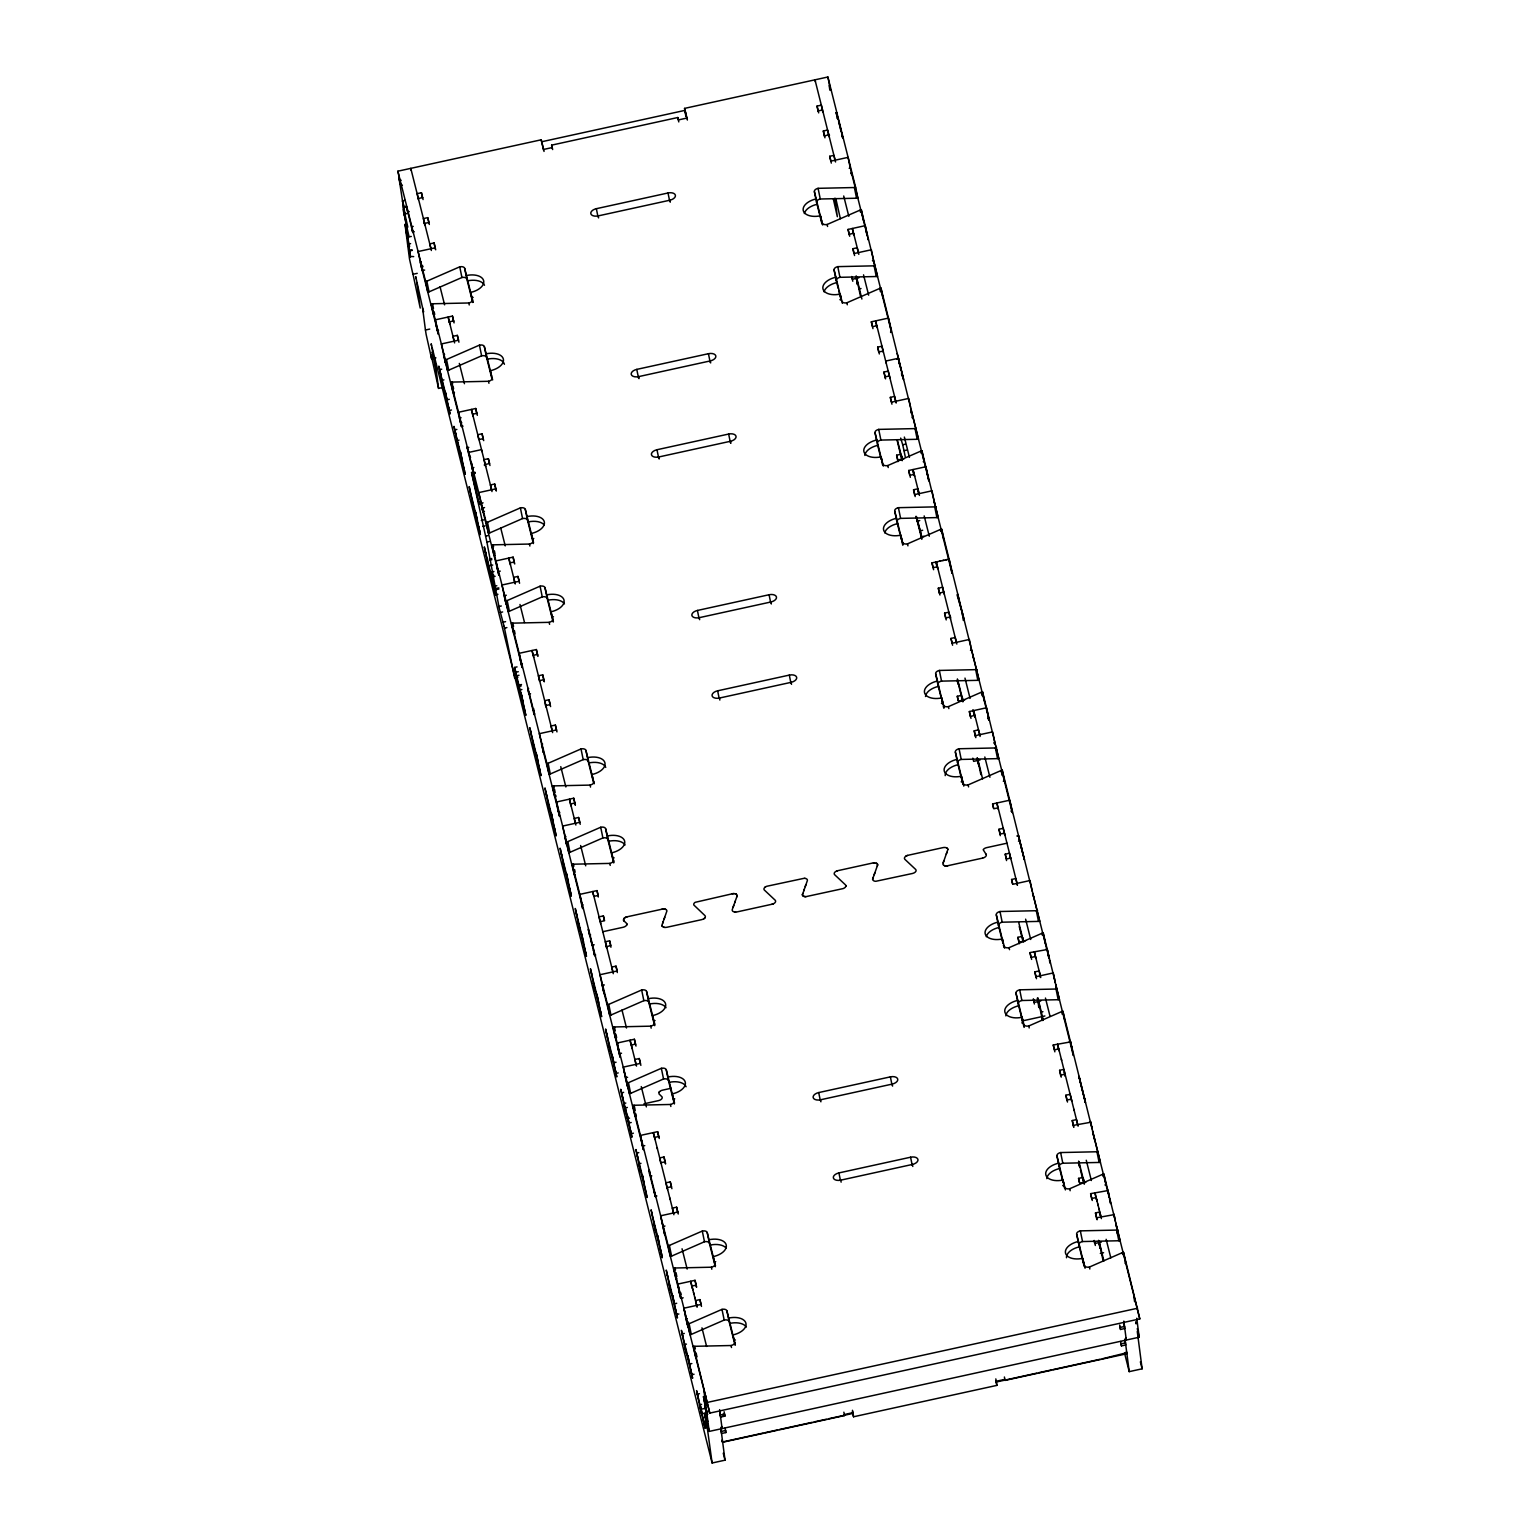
<?xml version="1.0" encoding="UTF-8"?>
<svg xmlns="http://www.w3.org/2000/svg" width="1540" height="1540" viewBox="0 0 1540 1540"><rect width="100%" height="100%" fill="white"/><g stroke="black" fill="none" stroke-linecap="round" stroke-linejoin="round"><path stroke-width="1.5" d="M665.665 909.389L665.184 909.178A11.665 6.583 -11.5 0 0 664.067 908.754L627.203 916.781A4.736 2.676 -11.5 0 0 624.258 918.244A4.793 2.695 -11.5 0 0 623.893 918.668L623.565 920.285A4.524 2.56 -11.5 0 0 623.873 920.804L626.356 923.134A4.408 2.483 -11.5 0 1 623.142 927.273L602.814 931.719M643.97 1103.814L658.523 1100.619A4.408 2.483 -11.5 0 0 662.027 1096.865L659.139 1094.035A4.408 2.483 -11.5 0 1 658.928 1093.65L659.255 1092.014A4.543 2.56 -11.5 0 1 659.64 1091.591L659.64 1091.591M733.964 893.624L733.213 893.643A4.466 2.522 -11.5 0 0 732.462 893.739L695.175 902.325A4.408 2.483 -11.5 0 0 693.866 905.039L704.993 915.646A4.408 2.483 -11.5 0 1 701.663 919.649L666.897 927.273A4.408 2.483 -11.5 0 1 662.007 925.059L666.916 910.949A4.408 2.483 -11.5 0 0 661.969 909.178M845.845 885.673A4.197 2.368 -11.5 0 1 845.826 886.27L845.345 887.156A4.408 2.483 -11.5 0 1 843.092 888.599L805.863 896.665A4.447 2.502 -11.5 0 1 802.398 894.875L807.345 880.611A4.177 2.349 -11.5 0 0 806.652 878.955L805.574 878.416M845.768 886.424L845.826 886.27A4.408 2.483 -11.5 0 0 845.479 884.884L834.584 874.643A4.408 2.483 -11.5 0 1 834.334 874.277L834.199 873.411A4.408 2.483 -11.5 0 1 837.433 870.755L872.679 863.016A4.408 2.483 -11.5 0 1 877.607 865.076L872.699 878.917A4.832 2.714 -11.5 0 0 872.66 879.34M623.488 919.553L623.565 920.285A4.408 2.483 -11.5 0 0 623.873 920.804L624.181 921.093M802.417 894.74L802.436 894.875A4.408 2.483 -11.5 0 0 805.863 896.665M986.197 854.469A4.235 2.387 -11.5 0 0 985.946 854.103L983.194 849.734A4.408 2.483 -11.5 0 1 986.659 847.635L1007.006 843.188M947.832 865.73A4.408 2.483 -11.5 0 1 942.942 863.536L947.851 849.541A4.062 2.291 -11.5 0 0 947.812 849.118M877.607 865.076L877.28 866.077M802.436 894.451L802.783 893.45M663.22 921.651L662.604 923.346M664.741 917.359L664.125 919.072M733.752 905.404L733.156 907.118M735.273 901.131L734.676 902.844M736.813 896.838L737.102 895.991A4.408 2.483 -11.5 0 0 735.908 894.009L734.676 893.662A4.408 2.483 -11.5 0 0 732.462 893.739L732.212 893.797M804.303 889.158L803.688 890.871M805.824 884.884L805.208 886.597M873.315 877.203L872.699 878.917A4.408 2.483 -11.5 0 0 872.872 880.052L873.912 880.899A4.408 2.483 -11.5 0 0 875.856 881.284L912.604 873.45A4.408 2.483 -11.5 0 0 915.703 869.484L904.808 859.262A4.408 2.483 -11.5 0 1 908.157 855.258L942.923 847.635A4.408 2.483 -11.5 0 1 946.234 847.712L947.216 848.213M874.836 872.93L874.22 874.643M943.847 860.956L943.25 862.669M946.908 852.409L946.292 854.122M737.102 895.991L732.231 909.678A4.408 2.483 -11.5 0 0 737.14 911.892L772.387 904.153A4.293 2.425 -11.5 0 0 773.33 903.807M771.906 904.269L772.387 904.153A4.408 2.483 -11.5 0 0 775.236 900.265L764.341 890.024A4.408 2.483 -11.5 0 1 764.187 888.176L765.053 887.194A4.697 2.656 -11.5 0 1 765.611 886.809M659.082 1092.303L659.255 1092.014A4.408 2.483 -11.5 0 1 662.585 1090.147L671.267 1088.241M623.7 918.957L623.893 918.668A4.408 2.483 -11.5 0 1 627.203 916.781M704.974 917.782L704.877 917.917A4.197 2.368 -11.5 0 1 704.3 918.475L703.934 918.726M472.742 302.475L466.832 278.971A4.408 2.483 -11.5 0 0 461.923 277.508L429.025 291.869A4.408 2.483 -11.5 0 1 427.831 292.253L425.637 281.55A4.408 2.483 -11.5 0 0 426.85 281.185L459.748 266.824A4.408 2.483 -11.5 0 1 464.656 268.287L473.069 302.302M491.953 378.821L486.525 357.28A4.408 2.483 -11.5 0 0 481.616 355.817L448.717 370.178A4.408 2.483 -11.5 0 1 447.524 370.543L445.349 359.86A4.408 2.483 -11.5 0 0 446.542 359.494L479.441 345.133A4.408 2.483 -11.5 0 1 484.349 346.596L492.646 379.937M821.994 223.916L816.566 202.356A4.408 2.483 -11.5 0 1 820.262 199.006L856.567 198.217A4.408 2.483 -11.5 0 0 857.838 198.044L855.643 187.36A4.408 2.483 -11.5 0 1 854.392 187.534L818.087 188.323A4.408 2.483 -11.5 0 0 814.39 191.672L816.2 198.91A15.419 8.701 -11.5 0 0 803.283 210.633A15.419 8.701 -11.5 0 0 820.454 215.773L822.264 223.011A4.408 2.483 -11.5 0 0 827.173 224.474L860.071 210.114A4.408 2.483 -11.5 0 1 861.284 209.748L877.531 276.353A4.408 2.483 -11.5 0 1 876.279 276.526L839.954 277.315A4.408 2.483 -11.5 0 0 836.259 280.665L838.241 288.5M875.355 265.669A4.408 2.483 -11.5 0 1 874.085 265.842L837.779 266.632A4.408 2.483 -11.5 0 0 834.083 269.981L835.912 277.219A15.419 8.701 -11.5 0 0 822.976 288.942A15.419 8.701 -11.5 0 0 840.147 294.082L841.976 301.32A4.408 2.483 -11.5 0 0 846.885 302.783L879.764 288.423A4.408 2.483 -11.5 0 1 880.976 288.057L918.475 439.112A4.408 2.483 -11.5 0 1 917.205 439.285L880.899 440.074A4.408 2.483 -11.5 0 0 877.203 443.424L881.149 459.093M533.379 543.543L527.469 520.039A4.408 2.483 -11.5 0 0 522.56 518.557L489.662 532.936A4.408 2.483 -11.5 0 1 488.469 533.302L486.274 522.618A4.408 2.483 -11.5 0 0 487.487 522.253L520.385 507.873A4.408 2.483 -11.5 0 1 525.294 509.355L533.572 542.696M553.072 621.833L547.162 598.348A4.408 2.483 -11.5 0 0 542.253 596.865L509.374 611.245A4.408 2.483 -11.5 0 1 508.162 611.611L505.986 600.927A4.408 2.483 -11.5 0 0 507.18 600.562L540.078 586.182A4.408 2.483 -11.5 0 1 544.987 587.645L553.418 621.659M916.281 428.428A4.408 2.483 -11.5 0 1 915.029 428.601L878.724 429.391A4.408 2.483 -11.5 0 0 875.028 432.74L876.837 439.959A15.419 8.701 -11.5 0 0 863.921 451.701A15.419 8.701 -11.5 0 0 881.092 456.841L882.901 464.079A4.408 2.483 -11.5 0 0 887.81 465.542L920.708 451.162A4.408 2.483 -11.5 0 1 921.921 450.797L938.168 517.421A4.408 2.483 -11.5 0 1 936.917 517.594L900.592 518.383A4.408 2.483 -11.5 0 0 896.857 521.271M935.993 506.737A4.408 2.483 -11.5 0 1 934.722 506.891L898.417 507.68A4.408 2.483 -11.5 0 0 894.721 511.049L896.55 518.268A15.419 8.701 -11.5 0 0 883.613 530.01A15.419 8.701 -11.5 0 0 900.784 535.15L902.613 542.388A4.408 2.483 -11.5 0 0 907.522 543.851L940.401 529.471A4.408 2.483 -11.5 0 1 941.614 529.106L979.113 680.16A4.408 2.483 -11.5 0 1 977.842 680.334L941.537 681.123A4.408 2.483 -11.5 0 0 937.841 684.472L941.287 698.197M593.535 782.628L588.107 761.087A4.408 2.483 -11.5 0 0 583.198 759.624L550.3 773.985A4.408 2.483 -11.5 0 1 549.106 774.37L546.912 763.686A4.408 2.483 -11.5 0 0 548.125 763.301L581.023 748.941A4.408 2.483 -11.5 0 1 585.932 750.404L594.228 783.745M613.709 862.9L607.8 839.396A4.408 2.483 -11.5 0 0 602.891 837.933L570.012 852.294A4.408 2.483 -11.5 0 1 568.799 852.679L566.624 841.976A4.408 2.483 -11.5 0 0 567.817 841.61L600.716 827.25A4.408 2.483 -11.5 0 1 605.624 828.712L613.921 862.053M976.918 669.476A4.408 2.483 -11.5 0 1 975.667 669.65L939.362 670.439A4.408 2.483 -11.5 0 0 935.666 673.788L937.494 681.026A15.419 8.701 -11.5 0 0 924.558 692.769A15.419 8.701 -11.5 0 0 941.729 697.909L943.558 705.128A4.408 2.483 -11.5 0 0 948.447 706.61L981.346 692.23A4.408 2.483 -11.5 0 1 982.559 691.864L998.806 758.469A4.408 2.483 -11.5 0 1 997.554 758.643L961.23 759.432A4.408 2.483 -11.5 0 0 957.553 762.781L962.962 784.322M996.63 747.785A4.408 2.483 -11.5 0 1 995.379 747.959L959.054 748.748A4.408 2.483 -11.5 0 0 955.358 752.097L957.187 759.336A15.419 8.701 -11.5 0 0 944.251 771.059A15.419 8.701 -11.5 0 0 961.422 776.199L963.251 783.437A4.408 2.483 -11.5 0 0 968.159 784.899L1001.058 770.539A4.408 2.483 -11.5 0 1 1002.251 770.173L1039.75 921.228A4.408 2.483 -11.5 0 1 1038.499 921.401L1002.174 922.191A4.408 2.483 -11.5 0 0 998.478 925.54L1002.925 943.173M654.654 1025.659L648.744 1002.155A4.408 2.483 -11.5 0 0 643.836 1000.673L610.937 1015.052A4.408 2.483 -11.5 0 1 609.744 1015.418L607.568 1004.735A4.408 2.483 -11.5 0 0 608.762 1004.369L641.66 989.989A4.408 2.483 -11.5 0 1 646.569 991.471L654.866 1024.812M674.366 1103.968L668.437 1080.464A4.408 2.483 -11.5 0 0 663.548 1078.982L630.649 1093.361A4.408 2.483 -11.5 0 1 629.437 1093.727L627.261 1083.043A4.408 2.483 -11.5 0 0 628.455 1082.678L661.353 1068.298A4.408 2.483 -11.5 0 1 666.262 1069.78L674.559 1103.121M1037.575 910.544A4.408 2.483 -11.5 0 1 1036.305 910.718L999.999 911.507A4.408 2.483 -11.5 0 0 996.303 914.856L998.132 922.094A15.419 8.701 -11.5 0 0 985.196 933.818A15.419 8.701 -11.5 0 0 1002.367 938.957L1004.195 946.195A4.408 2.483 -11.5 0 0 1009.104 947.658L1041.983 933.298A4.408 2.483 -11.5 0 1 1043.196 932.913L1059.443 999.537A4.408 2.483 -11.5 0 1 1058.192 999.71L1021.886 1000.5A4.408 2.483 -11.5 0 0 1018.19 1003.849L1024.1 1027.353M1057.268 988.853A4.408 2.483 -11.5 0 1 1056.017 989.026L1019.692 989.816A4.408 2.483 -11.5 0 0 1015.996 993.165L1017.825 1000.384A15.419 8.701 -11.5 0 0 1004.889 1012.126A15.419 8.701 -11.5 0 0 1022.06 1017.266L1023.888 1024.504A4.408 2.483 -11.5 0 0 1028.797 1025.967L1061.695 1011.587A4.408 2.483 -11.5 0 1 1062.889 1011.222L1100.388 1162.296A4.408 2.483 -11.5 0 1 1099.137 1162.45L1062.812 1163.239A4.408 2.483 -11.5 0 0 1059.116 1166.608L1063.062 1182.277M715.292 1266.708L709.382 1243.204A4.408 2.483 -11.5 0 0 704.473 1241.74L671.594 1256.12A4.408 2.483 -11.5 0 1 670.381 1256.486L668.206 1245.802A4.408 2.483 -11.5 0 0 669.399 1245.417L702.298 1231.057A4.408 2.483 -11.5 0 1 707.207 1232.52L715.503 1265.861M735.004 1345.017L729.094 1321.513A4.408 2.483 -11.5 0 0 724.185 1320.05L691.287 1334.41A4.408 2.483 -11.5 0 1 690.074 1334.795L687.899 1324.111A4.408 2.483 -11.5 0 0 689.112 1323.726L721.99 1309.366A4.408 2.483 -11.5 0 1 726.899 1310.829L735.331 1344.843M1098.213 1151.593A4.408 2.483 -11.5 0 1 1096.942 1151.766L1060.637 1152.555A4.408 2.483 -11.5 0 0 1056.94 1155.905L1058.769 1163.143A15.419 8.701 -11.5 0 0 1045.833 1174.885A15.419 8.701 -11.5 0 0 1063.004 1180.025L1064.833 1187.244A4.408 2.483 -11.5 0 0 1069.742 1188.726L1102.621 1174.346A4.408 2.483 -11.5 0 1 1103.833 1173.981L1120.081 1240.586A4.408 2.483 -11.5 0 1 1118.829 1240.759L1082.524 1241.548A4.408 2.483 -11.5 0 0 1078.828 1244.898L1084.237 1266.457M1117.905 1229.902A4.408 2.483 -11.5 0 1 1116.654 1230.075L1080.329 1230.864A4.408 2.483 -11.5 0 0 1076.652 1234.214L1078.462 1241.452A15.419 8.701 -11.5 0 0 1065.526 1253.194A15.419 8.701 -11.5 0 0 1082.716 1258.334L1084.526 1265.553A4.408 2.483 -11.5 0 0 1089.435 1267.035L1122.333 1252.655A4.408 2.483 -11.5 0 1 1123.526 1252.289L1139.793 1318.914L709.786 1413.104L685.935 1318.201M765.053 887.194A4.408 2.483 -11.5 0 1 766.728 886.289L804.438 878.243M1065.122 1074.188L1060.829 1075.132L1059.616 1070.319L1063.909 1069.376L1065.141 1075.382M402.402 185.089L400.785 185.435L397.878 171.19L541.214 139.794L544.043 151.44M685.223 111.746L684.549 108.397L827.885 77L855.643 187.36M686.898 118.695L685.031 110.36L541.695 141.757L543.562 150.112M552.321 148.475L551.628 145.145L677.773 117.521L678.37 119.927L686.975 118.041L687.379 120.043M403.769 214.869A4.408 1.04 -12.6 0 0 405.001 214.541L407.811 227.073A4.408 1.04 -12.6 0 1 406.579 227.381L398.879 177.254L399.572 180.623L401.189 180.276M543.639 149.438L552.244 147.551L552.648 149.553M423.077 199.565L421.44 192.731L417.147 193.674L417.956 197.678M818.144 111.419L817.047 106.087L821.359 105.144L822.707 111.823M404.962 200.335L402.537 200.874L403.48 208.035L404.808 214.022L407.272 213.502M418.36 198.506L422.653 197.563M817.047 106.087L818.26 110.899L822.572 109.956M413.221 226.399L411.603 226.765L412.855 232.598L406.387 206.129L403.942 207.13L404.847 214.022L403.442 207.765L405.867 207.226M835.758 112.651L838.126 118.753M409.255 211.654L407.638 212.019L406.464 206.668M836.836 118.002L837.952 119.081M425.04 225.417L424.617 223.416L428.928 222.472L427.716 217.641L423.404 218.584L424.539 224.109L424.193 222.684M824.4 136.328L823.322 130.996L827.615 130.053L829.232 136.867M823.322 130.996L824.535 135.809L828.828 134.865M828.385 134.134L829.521 135.212M414.298 231.751L412.701 232.097L411.603 226.765M410.583 243.647L408.177 244.167L410.198 256.352L413.702 256.622M435.704 249.788L434.088 242.954L429.775 243.898L431.354 250.5M831.311 163.124L829.694 156.291L833.987 155.367L835.084 160.699M596.346 208.689L668.014 192.981A6.603 3.735 -11.5 0 1 675.386 195.195A6.603 3.735 -11.5 0 1 669.842 200.219L598.175 215.908A6.603 3.735 -11.5 0 1 590.821 213.714A6.603 3.735 -11.5 0 1 596.346 208.689L597.982 216.697M411.989 249.903L409.582 250.442L410.468 257.334L409.062 251.058L412.297 250.365M435.3 247.786L418.091 251.54L422.21 270.617L424.636 270.078M421.344 261.993L420.266 262.243L437.456 330.542L438.534 330.292M849.194 168.284L850.273 168.033M420.998 265.804L422.615 265.438M423.096 266.709L421.479 267.055L422.21 270.617M850.677 173.038L851.909 174.867M406.252 224.243A4.408 1.04 -12.6 0 0 405.02 224.455L409.505 258.989L412.932 274.293L417.244 273.35M454.088 322.9L452.471 316.085L435.281 319.839L438.188 334.103L436.244 325.71M849.175 234.773L848.078 229.422L865.288 225.649L867.463 236.332L866.212 231.366L866.981 235.081M453.684 320.897L449.391 321.841L449.796 323.843M848.078 229.422L849.291 234.234L853.584 233.291L854.007 235.312M435.916 357.858L431.604 358.801L426.137 334.45L425.444 330.022L429.737 329.079M444.733 359.455L445.464 363.017L441.345 343.959L458.535 340.186L457.322 335.373L453.03 336.298L453.973 340.975M853.891 253.388L852.929 248.71L857.222 247.767L858.8 254.369M852.929 248.71L854.142 253.522L871.351 249.769L873.7 261.338M444.598 354.412L443.52 354.643L460.691 422.942L461.769 422.711M872.449 260.683L873.777 261.434M441.711 369.196L439.555 369.658L447.139 399.784L449.295 399.322M858.819 277.816L852.371 279.24L851.697 276.526L852.775 281.243M857.106 284.265L856.952 280.819M443.886 379.88L441.749 380.342L449.333 410.468L451.47 410.006M858.858 288.981L860.995 288.5M431.604 358.801L431.065 354.662L438.553 388.407L442.846 387.464M636.771 369.388L708.438 353.7A6.603 3.735 -11.5 0 1 715.811 355.894A6.603 3.735 -11.5 0 1 710.267 360.918L638.6 376.626A6.603 3.735 -11.5 0 1 631.246 374.413A6.603 3.735 -11.5 0 1 636.771 369.388L638.542 378.07M477.342 415.319L475.725 408.485L458.516 412.258L461.423 426.503L463.039 426.156M872.949 328.655L871.332 321.822L888.522 318.068L890.697 328.752L874.027 262.435M472.626 414.241L476.938 413.298M461.095 417.764L459.478 418.11L461.423 426.503M890.621 332.486L890.89 329.637M456.88 429.448L454.724 429.93L462.308 460.056M483.714 440.613L482.078 433.799L477.785 434.742L478.748 439.42M878.647 351.813L877.685 347.135L881.997 346.192L883.209 352.198M459.055 440.132L456.899 440.613L464.483 470.74M478.998 439.555L483.291 438.611M877.685 347.135L878.897 351.967L883.209 351.024M473.858 467.467L472.241 467.814L473.492 473.704L467.024 447.178L468.795 447.37M469.084 452.895L467.197 447.736M896.665 359.224L898.282 358.878L899.553 363.902M470.528 457.592L468.622 452.433L481.519 449.603L481.943 451.605M898.917 363.748L898.629 358.243L885.731 361.053L886.135 363.074M485.678 466.466L485.273 464.464L489.566 463.521L488.353 458.708L484.061 459.651L485.35 465.85M885.192 378.051L883.96 372.045L888.253 371.101L889.889 377.935M471.606 462.943L479.133 504.177L471.567 472.337L471.74 473.512L486.909 542.08L499.095 607.588L504.061 626.222M883.96 372.045L885.173 376.877L889.466 375.933M484.33 465.176L484.831 463.733M901.439 373.797L902.941 376.665M471.74 472.972L474.975 472.26M474.936 472.799L473.338 473.165L472.241 467.814M471.875 474.128L475.09 473.415M496.342 490.837L494.725 484.022L490.413 484.965L491.992 491.568M890.736 399.361L890.332 397.358L894.625 396.415L895.856 402.421M656.983 449.738L728.651 434.049A6.603 3.735 -11.5 0 1 736.024 436.244A6.603 3.735 -11.5 0 1 730.48 441.268L658.812 456.976A6.603 3.735 -11.5 0 1 651.459 454.781A6.603 3.735 -11.5 0 1 656.983 449.738L658.754 458.419M495.938 488.834L478.728 492.608L482.848 511.684L484.465 511.319M478.805 502.329L481.212 501.771M478.921 503.445L481.346 502.925M483.06 502.829L480.904 503.291L498.094 571.59L500.25 571.128M910.833 412.836L910.91 409.101L927.6 475.417L925.925 466.716L908.716 470.489L909.678 475.148M484.542 507.584L482.116 508.123L482.848 511.684M912.046 417.667L912.45 415.473M481.308 520.424L483.733 519.904M482.655 526.41L485.061 525.871M485.581 536.093L488.007 535.574M900.669 438.072L902.69 444.733L905.116 444.213M486.909 542.08L489.335 541.541M905.193 456.494L904.019 450.7L906.444 450.181M897.935 461.615L896.646 455.205L900.938 454.262L902.247 460.672M904.307 458.612L897.859 460.017L896.646 455.205M489.316 559.059L491.722 558.519M489.431 560.213L491.857 559.675M514.726 563.967L513.109 557.134L495.918 560.907L498.825 575.151L496.881 566.778M492.742 565.026L488.43 565.95L489.162 569.531L484.311 546.893L486.255 555.266M514.322 561.965L510.029 562.909L510.433 564.91M908.716 470.489L909.928 475.302L914.24 474.358L914.644 476.361M493.82 575.229L491.414 575.768L490.683 572.206L493.916 571.494M490.683 572.206L491.895 577.019L495.129 576.307M505.37 600.523L506.102 604.084L501.982 585.007L519.173 581.254L517.96 576.422L513.667 577.365L514.764 582.717M914.664 495.11L913.567 489.758L917.879 488.815L919.438 495.418M496.823 585.739L493.589 586.451L495.534 594.825L497.94 594.305M913.567 489.758L914.779 494.59L931.989 490.817L933.798 499.73M496.361 588.376L498.787 587.856M494.321 590.013L498.902 589.012M506.313 595.229L504.157 595.691L521.348 663.99L522.407 663.759M498.883 606.51L501.289 605.99M500.211 612.477L502.637 611.957M917.051 519.981L917.32 521.117L919.726 520.597M503.137 622.179L505.563 621.659M917.32 521.117L920.246 530.819L922.672 530.28M504.485 628.166L506.891 627.588M924 536.228L921.575 536.786L920.246 530.819M697.428 610.456L769.076 594.748A6.603 3.735 -11.5 0 1 776.449 596.962A6.603 3.735 -11.5 0 1 770.905 601.986L699.237 617.675A6.603 3.735 -11.5 0 1 691.884 615.48A6.603 3.735 -11.5 0 1 697.428 610.456L699.044 618.464M937.36 567.278L936.262 561.946L937.34 561.715M939.496 561.234L940.555 561.003M942.711 560.541L943.789 560.291M945.945 559.828L947.023 559.597M537.98 656.367L536.363 649.553L519.153 653.307L522.06 667.551L520.135 659.178M933.587 569.704L931.97 562.889L949.16 559.116L952.067 573.361L935.377 506.333M537.576 654.365L533.264 655.309L533.687 657.31M521.906 689.516L519.481 690.055L518.268 685.223L514.63 667.417L517.055 666.897M514.63 667.417L515.842 672.249L518.268 671.71M518.999 675.271L516.574 675.81L515.842 672.249M517.883 677.311L514.649 678.024L504.081 626.26M544.351 681.681L542.735 674.847L538.423 675.791L539.52 681.142M939.419 593.535L938.322 588.203L942.634 587.26L944.001 593.94M518.268 685.223L521.502 684.53M539.635 680.622L543.947 679.679M938.322 588.203L939.535 593.015L943.847 592.072M521.175 685.954L518.749 686.494L519.481 690.055M533.687 708.708L534.13 714.714L527.7 688.303L528.644 688.611M957.033 594.767L963.039 615.288L962.077 614.864M530.53 693.77L528.913 694.136L527.835 688.784M546.315 707.534L545.911 705.532L550.203 704.588L548.991 699.757L544.698 700.7L545.776 706.051L545.468 704.8M945.695 618.445L944.597 613.113L948.621 612.227M944.597 613.113L945.81 617.925L950.103 616.982M949.679 616.25L950.796 617.328M534.784 714.04L532.879 708.881M963.174 620.197L963.289 616.424M556.979 731.904L555.363 725.071L551.05 726.014L552.629 732.616M952.586 645.241L950.969 638.426L955.262 637.483L956.359 642.815M717.64 690.806L789.308 675.097A6.603 3.735 -11.5 0 1 796.661 677.311A6.603 3.735 -11.5 0 1 791.117 682.336L719.45 698.043A6.603 3.735 -11.5 0 1 712.096 695.83A6.603 3.735 -11.5 0 1 717.64 690.806L719.122 698.14M556.575 729.902L539.366 733.675L543.485 752.733L542.773 749.172M542.619 744.109L541.56 744.359L558.731 812.658L559.809 812.408M970.489 650.4L971.567 650.149L987.563 713.867M958.149 700.546L957.283 696.273L961.576 695.329L962.885 701.74M964.945 699.68L958.496 701.085L957.283 696.273M575.382 805.016L573.746 798.201L556.556 801.974L559.463 816.219L557.519 807.826M970.45 716.889L969.353 711.538L986.562 707.765L989.104 720.239M574.959 803.014L570.666 803.957L571.071 805.959M969.353 711.538L970.566 716.37L974.878 715.426L975.282 717.428M987.66 718.699L988.738 718.449M566.008 841.572L566.739 845.133L562.62 826.075L579.81 822.302L578.597 817.49L574.304 818.433L575.267 823.091M975.436 736.832L974.204 730.826L978.516 729.883L980.095 736.486M980.807 734.465L979.729 734.696L973.665 710.595L974.935 716.832M974.204 730.826L975.417 735.639L992.626 731.885L993.993 738.565M565.873 836.528L564.795 836.759L581.985 905.058L583.044 904.827M993.724 742.8L995.302 744.551M980.095 759.932L973.646 761.357L972.837 758.142M593.901 896.376L598.213 895.433L597 890.601L579.791 894.374L582.697 908.619L581.485 903.807M993.473 808.211L992.607 803.938L1009.797 800.184L1012.338 812.639M998.113 807.826L993.82 808.769L992.607 803.938M1010.914 811.099L1011.992 810.868M600.677 923.673L600.273 921.671L604.585 920.728L603.372 915.915L599.06 916.858L599.946 921.132M1000.288 835.662L998.979 829.251L1003.271 828.308L1004.581 834.719M1004.215 833.198L1000.192 834.083L998.979 829.251M1016.862 836.008L1018.479 835.662L1024.485 859.975M590.629 934.953L589.55 935.184L588.299 929.351L594.767 955.82L593.516 949.93L594.613 955.281L595.691 955.05M1018.479 841.225L1019.557 840.994L1024.254 859.301M982.597 858.107L945.753 866.154A11.665 6.583 -11.5 0 1 944.655 865.711L944.309 865.596M606.548 946.58L610.841 945.637L609.628 940.825L605.336 941.768L606.625 947.966M1006.544 860.571L1005.235 854.161L1009.528 853.218L1010.625 858.569L1010.317 857.318M590.994 939.9L592.091 945.233L594.171 944.771M1010.74 858.05L1006.448 858.993L1005.235 854.161M603.41 990.239L604.123 993.801L600.003 974.724L617.213 970.951L616 966.138L611.707 967.082L613.266 973.684M1012.473 883.748L1011.607 879.475L1015.899 878.532L1017.208 884.942M604.335 984.946L602.198 985.408L619.369 1053.707L621.525 1053.245M1019.23 943.731L1017.921 937.321L1022.213 936.378L1023.08 940.651M1025.582 940.728L1019.133 942.153L1017.921 937.321M636.02 1046.083L634.384 1039.25L617.193 1043.023L613.19 1027.122A4.408 2.483 -11.5 0 1 614.441 1026.949L650.765 1026.16A4.408 2.483 -11.5 0 0 654.442 1022.81M1030.953 957.283L1029.99 952.606L1047.335 949.506M618.272 1042.792L617.193 1043.023L620.1 1057.268L618.156 1048.894M1046.122 949.063L1047.2 948.832L1049.24 958.843M635.596 1044.082L631.304 1045.025L632.209 1048.644M1029.99 952.606L1031.203 957.418L1035.515 956.475L1035.919 958.477M616.058 1062.234L613.902 1062.696L606.317 1032.57M626.645 1082.639L627.377 1086.2L623.257 1067.124L640.447 1063.37L639.235 1058.538L634.942 1059.482L636.039 1064.833M1035.939 977.226L1034.841 971.875L1039.154 970.951L1040.732 977.553M1034.841 971.875L1036.054 976.707L1053.264 972.934L1055.304 982.963M618.233 1072.918L616.077 1073.38L608.493 1043.254M625.298 1077.153L627.588 1077.345M623.623 1092.361L621.486 1092.842L629.071 1122.968L631.207 1122.506M1040.732 1001L1034.283 1002.405L1033.379 998.786M1038.749 1007.506L1037.806 998.786M625.818 1103.044L623.662 1103.525L631.246 1133.652L633.383 1133.19M1040.77 1012.146L1042.927 1011.684M627.357 1107.452L625.279 1107.895L627.454 1118.579L629.533 1118.136M1022.04 1020.981L1044.89 1015.976M818.702 1092.572L890.37 1076.864A6.603 3.735 -11.5 0 1 897.724 1079.078A6.603 3.735 -11.5 0 1 892.18 1084.102L820.512 1099.791A6.603 3.735 -11.5 0 1 813.159 1097.596A6.603 3.735 -11.5 0 1 818.702 1092.572L820.339 1100.58M642.122 1144.855L643.335 1149.687L640.428 1135.423L657.638 1131.669L659.255 1138.484M1054.861 1051.839L1053.245 1045.005L1070.589 1041.906M1069.376 1041.464L1070.435 1041.233L1072.495 1051.262M658.851 1136.482L654.558 1137.425L654.962 1139.427M625.433 1077.827L642.623 1146.126L644.76 1145.645M638.792 1152.632L636.636 1153.094L644.221 1183.24M665.626 1163.797L664.01 1156.983L659.697 1157.926L660.795 1163.258M640.967 1163.316L638.831 1163.778L646.396 1193.924M661.18 1162.681L665.222 1161.795M651.805 1175.906C648.013 1177.6 648.879 1161.872 650.188 1176.252L655.424 1196.888L655.212 1195.714M666.243 1182.758L670.266 1181.892L671.479 1186.705L667.186 1187.648L667.59 1189.65M1066.97 1100.561L1065.873 1095.229L1070.185 1094.286L1071.802 1101.1M1065.873 1095.229L1067.085 1100.041L1071.397 1099.098M656.868 1195.983L655.251 1196.33L654.211 1191.171L655.174 1196.002M678.255 1214.02L676.638 1207.187L672.345 1208.13L673.904 1214.733M1073.476 1126.549L1072.244 1120.543L1076.537 1119.599L1077.634 1124.931M838.915 1172.922L910.583 1157.214A6.603 3.735 -11.5 0 1 917.936 1159.428A6.603 3.735 -11.5 0 1 912.392 1164.452L840.725 1180.16A6.603 3.735 -11.5 0 1 833.371 1177.946A6.603 3.735 -11.5 0 1 838.915 1172.922L840.417 1180.275M677.85 1212.019L660.641 1215.792L664.76 1234.849L664.048 1231.288M1072.244 1120.543L1073.457 1125.355L1090.801 1122.256M661.719 1215.541L660.795 1216.446M1089.589 1121.832L1090.647 1121.582L1092.149 1128.936M664.972 1225.994L662.835 1226.475L679.756 1293.773M1079.425 1182.662L1078.558 1178.389L1082.851 1177.446L1084.16 1183.856M1086.22 1181.796L1079.771 1183.201L1078.558 1178.389M715.099 1263.859A4.408 2.483 -11.5 0 1 711.403 1267.208L675.078 1267.998A4.408 2.483 -11.5 0 0 673.827 1268.171L677.831 1284.091L695.041 1280.318L696.658 1287.151M1091.725 1199.005L1090.628 1193.654L1107.972 1190.555M696.253 1285.13L691.941 1286.073L692.346 1288.075M1090.628 1193.654L1091.841 1198.486L1096.153 1197.543L1096.557 1199.544M678.793 1289.943L679.525 1293.504L681.142 1293.157M681.084 1294.543L679.872 1294.101M679.525 1293.504L680.738 1298.336L683.163 1297.796M676.695 1303.283L674.539 1303.764L666.955 1273.638M680.738 1298.336L677.831 1284.091L683.895 1308.192L701.104 1304.418L699.891 1299.606L695.579 1300.549L696.812 1306.555M1096.711 1218.948L1095.479 1212.943L1099.791 1211.999L1101.37 1218.602M1095.479 1212.943L1096.692 1217.755L1114.036 1214.656M678.871 1313.986L676.715 1314.448L669.149 1284.322M686.07 1318.875L687.148 1318.644M687.899 1324.111L683.895 1308.192L686.801 1322.437L688.418 1322.09M688.9 1323.341L687.283 1323.707L688.823 1327.076M1117.212 1233.251L1117.289 1229.498L1139.793 1318.914M684.28 1333.428L682.124 1333.89L689.708 1364.036L691.845 1363.555M1094.17 1240.451L1094.921 1243.473L1101.37 1242.049M686.455 1344.112L684.299 1344.574L691.884 1374.719L694.04 1374.238M1100.33 1253.445L1103.564 1252.732M699.429 1393.681L697.274 1394.162L702.279 1414.047L704.473 1413.046L707.784 1427.811M705.917 1396.145L703.51 1396.684L706.013 1411.622M1137.598 1308.23L704.916 1402.94L706.032 1411.622L707.63 1411.217M701.605 1404.384L699.468 1404.846L704.454 1424.731L707.688 1424.019M707.033 1404.769L704.627 1405.308L706.032 1411.564M705.378 1408.292L701.066 1409.235L700.334 1405.654L705.185 1428.292L703.241 1419.918M707.668 1412.411C700.45 1408.58 711.846 1443.076 705.493 1421.189M720.759 1427.465L725.013 1460.17L712.115 1463L705.455 1414.702L707.861 1414.182M705.724 1416.781L707.322 1416.415M1124.007 1324.111L1124.797 1328.52L1120.504 1329.463L1120.235 1327.403L1124.546 1326.46M706.668 1419.206L705.859 1419.38M719.796 1412.642L720.335 1414.99L724.628 1414.067L724.897 1416.126L720.604 1417.07L720.066 1414.721M705.57 1421.728L707.996 1421.208M705.455 1414.702L709.189 1431.411L1139.196 1337.22L1136.732 1318.259M721.278 1431.43L725.59 1430.487L725.051 1428.138M725.59 1430.487L725.86 1432.566L721.548 1433.509L720.759 1429.082M1120.658 1341.475L1121.447 1345.902L1125.759 1344.959L1125.047 1341.821M852.467 1410.293L852.987 1412.642L844.382 1414.529L844.517 1415.568L722.684 1442.249L722.164 1439.9M852.64 1412.873L853.526 1416.781L996.861 1385.384L996.322 1381.245L1004.927 1379.359L1005.062 1380.398L1126.895 1353.718L1126.375 1351.369M722.183 1441.036L722.414 1441.998L763.185 1433.066M765.207 1432.624L777.45 1429.948M779.49 1429.486L812.1 1422.344M814.121 1421.901L826.364 1419.226M828.404 1418.783L852.852 1413.431L852.448 1411.41M996.188 1382.035L995.918 1380.687L996.188 1382.035L1036.94 1373.102M1038.98 1372.64L1051.223 1369.965M1053.245 1369.522L1100.118 1359.262M1102.159 1358.819L1126.491 1352.794M1124.527 1353.005L1129.224 1371.639L1142.122 1368.81L1137.271 1331.426M405.02 224.455L407.831 236.987A4.408 1.04 -12.6 0 1 409.062 236.756L411.257 236.467M873.43 862.9L874.431 862.843M434.164 311.773L434.704 314.449A4.408 2.483 -11.5 0 0 433.452 314.622L431.277 303.938A4.408 2.483 -11.5 0 1 432.528 303.765L468.834 302.976A4.408 2.483 -11.5 0 0 472.53 299.626M454.262 392.084L454.396 392.758A4.408 2.483 -11.5 0 0 453.145 392.931L450.97 382.247A4.408 2.483 -11.5 0 1 452.221 382.074L488.546 381.285A4.408 2.483 -11.5 0 0 492.222 377.935M495.11 555.536A4.408 2.483 -11.5 0 0 494.09 555.69L491.914 544.987A4.408 2.483 -11.5 0 1 493.166 544.833L529.471 544.043A4.408 2.483 -11.5 0 0 533.167 540.675M514.36 630.476L515.053 633.826A4.408 2.483 -11.5 0 0 513.782 633.979L511.607 623.296A4.408 2.483 -11.5 0 1 512.859 623.142L549.183 622.333A4.408 2.483 -11.5 0 0 552.879 618.984M555.709 795.237L555.979 796.565A4.408 2.483 -11.5 0 0 554.727 796.738L552.552 786.054A4.408 2.483 -11.5 0 1 553.803 785.881L590.109 785.092A4.408 2.483 -11.5 0 0 593.805 781.743M575.209 874.913A4.408 2.483 -11.5 0 0 574.42 875.047L572.245 864.363A4.408 2.483 -11.5 0 1 573.496 864.19L609.821 863.401A4.408 2.483 -11.5 0 0 613.517 860.051M635.924 1113.94L636.328 1115.942A4.408 2.483 -11.5 0 0 635.077 1116.115L632.882 1105.412A4.408 2.483 -11.5 0 1 634.153 1105.258L670.458 1104.469A4.408 2.483 -11.5 0 0 674.154 1101.1M696.889 1357.01A4.408 2.483 -11.5 0 0 695.714 1357.163L693.52 1346.48A4.408 2.483 -11.5 0 1 694.79 1346.306L731.096 1345.517A4.408 2.483 -11.5 0 0 734.792 1342.168M735.639 912.065L734.907 912.026M735.331 893.797L735.908 894.009A4.177 2.349 -11.5 0 1 736.39 894.278M876.375 863.228L876.703 863.401A4.235 2.387 -11.5 0 1 877.588 864.614M985.793 853.969L985.946 854.103A4.408 2.483 -11.5 0 1 982.597 858.107M662.162 926.194L662.027 925.925A4.793 2.695 -11.5 0 1 661.95 925.501M897.204 353.526L902.863 376.626M903.172 378.339L903.499 379.514L903.191 377.858M1085.161 1101.273L1079.001 1076.325L1080.156 1081.889M1080.195 1082.062L1085.411 1102.679L1085.219 1101.504M1022.252 851.678L1021.001 845.691M1061.33 1059.135L1061.657 1060.406M1073.957 1109.358L1074.285 1110.629M1097.057 1201.162L1096.595 1199.352M1098.193 1205.666L1097.751 1203.857M1099.329 1210.19L1098.886 1208.38M657.118 1147.666L657.445 1148.956M669.765 1197.889L670.093 1199.179M692.846 1289.692L692.403 1287.883M693.982 1294.216L693.539 1292.407M695.137 1298.74L694.675 1296.93M838.453 120.005L839.724 125.029M840.032 126.28L841.302 131.304M829.579 86.433L830.484 90.052M838.588 121.583L839.55 125.356M840.166 127.859L841.129 131.631M841.745 134.134C844.825 146.377 839.223 121.775 842.707 137.907M850.869 170.343L865.961 230.365M867.809 238.392L868.194 239.894L867.828 238.123M890.909 330.195L891.429 332.313M900.188 366.405L901.131 370.178M901.593 372.064L902.71 376.453M927.85 476.399L928.832 480.961L927.831 476.072M935.126 505.967L934.029 500.827M958.65 598.81L962.712 614.999M963.347 617.521L964.136 620.562L963.289 616.693M988.93 719.912L987.987 715.484L988.256 717.197M995.552 745.553L1012.184 812.312M1032.782 893.527L1047.624 952.548M1047.874 953.549L1049.125 958.515M1049.491 960.671L1050.107 963.078L1049.568 960.402M1055.689 984.618L1056.94 989.585M1057.191 990.586L1073.341 1055.477L1072.591 1052.475M1092.842 1132.285L1109.262 1197.6M1110.59 1203.529L1109.512 1198.582L1110.571 1203.24M1116.827 1227.669L1115.942 1224.011M1140.37 1361.822L1142.122 1368.81M858.435 252.579L852.371 228.478L853.66 234.715M919.091 493.647L913.028 469.546L914.106 474.878M936.262 561.946L956.841 644.086M1040.366 975.763L1034.303 951.662L1035.38 956.995M1101.004 1216.831L1094.94 1192.711L1096.211 1198.948M889.023 375.202L889.35 376.453M1070.955 1098.367L1071.417 1100.234M843.708 195.984L848.81 216.293M863.536 274.851L868.656 295.16M904.346 437.052L909.447 457.361M912.854 470.894L913.99 475.398M917.782 490.471L918.456 493.185M924.173 515.919L929.294 536.228M936.089 563.293L937.225 567.817M964.983 678.101L970.085 698.409M972.914 709.69L974.05 714.213M984.811 756.987L989.931 777.276M1025.621 919.168L1030.722 939.477M1039.519 974.397L1040.193 977.111M1045.448 998.036L1049.991 1016.092M1064.159 1072.379L1065.122 1076.21M1086.258 1160.236L1091.36 1180.525M1099.464 1212.75L1100.157 1215.464M1106.144 1239.296L1110.821 1257.891M829.694 156.291L830.907 161.123L848.097 157.35L849.194 162.701M871.332 321.822L872.545 326.653L876.837 325.71L877.242 327.712M890.332 397.358L891.544 402.171L908.735 398.417L910.563 407.311M931.97 562.889L933.182 567.702L937.475 566.759L937.879 568.76M950.969 638.426L952.182 643.239L969.372 639.466L970.739 646.146M1011.607 879.475L1012.819 884.307L1030.01 880.534L1032.204 891.217M1053.245 1045.005L1054.457 1049.818L1058.75 1048.894L1059.174 1050.896M856.356 276.334L861.899 299.049M897.493 440.594L900.938 454.262M902.479 459.748L901.42 455.513L902.247 459.536M916.743 517.113L921.979 537.884M957.572 679.39L961.576 695.329M963.27 701.393L962.057 696.581L963.058 701.47M977.631 758.45L982.597 778.894M1018.787 922.729L1022.213 936.378M1023.754 941.864L1022.695 937.648L1023.523 941.652M1043.235 1019.942L1037.864 997.901L1041.502 1015.707M1078.847 1161.506L1082.851 1177.446M1084.545 1183.529L1083.332 1178.697L1084.333 1183.606M1103.872 1261.01L1098.906 1240.566L1102.948 1259.989M855.913 277.296L856.49 279.587M857.068 281.878L857.645 284.149M860.379 295.757L856.298 276.507M901.978 460.402L897.088 440.19M916.031 516.266L921.825 539.327M957.303 681.046L958.111 684.26M962.615 701.451L957.303 679.101M977.188 759.451L978.343 763.994M1019.249 926.579L1022.676 940.228M1037.267 998.228L1039.558 1007.333M1041.906 1017.324L1042.715 1020.539L1041.983 1016.977M1078.577 1163.162L1079.386 1166.377M1080.445 1169.919L1083.89 1183.567M1098.906 1243.261L1100.195 1248.382L1098.559 1240.374M816.2 198.91L821.532 221.125L820.454 215.773M835.912 277.219L841.244 299.434A15.419 8.701 -11.5 0 1 839.878 299.684M876.837 439.959L882.189 462.192L881.092 456.841M896.55 518.268L901.882 540.482L900.784 535.15M937.494 681.026L941.498 697.966M941.768 699.025L942.827 703.241A15.419 8.701 -11.5 0 1 941.46 703.51M957.187 759.336L962.519 781.55A15.419 8.701 -11.5 0 1 961.153 781.819M998.132 922.094L1003.329 943.635M1017.825 1000.384L1023.157 1022.618A15.419 8.701 -11.5 0 1 1021.79 1022.868M1058.769 1163.143L1064.101 1185.357A15.419 8.701 -11.5 0 1 1062.735 1185.627M1078.462 1241.452L1083.794 1263.666L1082.716 1258.334M838.722 290.463L839.724 294.371M840.205 296.334L841.187 300.262M881.65 461.057L882.632 464.964M896.896 521.733L899.861 533.475M900.361 535.439L901.343 539.346M901.824 541.31L902.825 545.237M941.787 700.142L942.769 704.069M943.269 706.032L943.75 707.976M1003.406 945.117L1003.907 947.081M1063.562 1184.221L1064.544 1188.149M684.549 108.397L686.975 118.041M551.628 145.145L552.244 147.551M852.544 1412.218L852.852 1413.431M430.988 248.729L410.776 168.361L411.18 170.363M491.626 489.778L471.413 409.428L473.05 416.262M552.263 730.846L532.051 650.496L532.975 654.943M612.92 971.894L592.688 891.544L593.42 895.106M673.558 1212.962L653.345 1132.612L654.25 1137.059M606.106 945.849L606.413 947.119M666.743 1186.917L667.051 1188.168L665.973 1182.836M440.055 286.786L444.598 304.843M459.324 363.401L464.445 383.71M500.693 527.854L505.235 545.891M519.981 604.469L524.505 622.506M560.772 766.65L565.873 786.959M580.619 845.518L585.72 865.827M621.987 1009.971L626.51 1028.008M641.256 1086.586L646.357 1106.894M682.047 1248.767L687.167 1269.075M701.951 1327.846L706.61 1346.441M723.261 1453.182L725.013 1460.17M397.878 171.19L425.637 281.55M431.277 303.938L445.349 359.86M450.97 382.247L486.274 522.618M491.914 544.987L505.986 600.927M511.607 623.296L546.912 763.686M552.552 786.054L566.624 841.976M572.245 864.363L607.568 1004.735M627.261 1083.043L617.328 1043.697M632.882 1105.412L668.206 1245.802M693.52 1346.48L709.786 1413.104M399.572 180.623L400.785 185.435M686.801 1322.437L688.014 1327.268M470.374 491.453L469.161 486.621L474.012 509.259L473.281 505.697M531.011 732.501L529.799 727.688L534.649 750.307L533.918 746.746M591.649 973.569L590.436 968.737L595.287 991.375L594.556 987.814M652.286 1214.617L651.074 1209.805L655.925 1232.443L655.193 1228.881M469.892 490.182L477.458 520.327M485.042 550.454L492.627 580.58M515.361 670.978L522.946 701.104M530.53 731.25L538.095 761.376M545.68 791.502L553.264 821.648M560.849 851.774L568.414 881.9M575.999 912.046L583.583 942.172M591.168 972.298L598.733 1002.444M651.805 1213.366L659.389 1243.492M472.068 500.866L479.652 531.011M487.217 561.138L494.802 591.264M517.536 681.662L525.121 711.807M532.705 741.934L540.29 772.06M547.855 802.205L555.44 832.332M563.024 862.458L570.609 892.603M578.174 922.729L585.758 952.856M593.343 982.982L600.927 1013.127M653.98 1224.05L661.565 1254.176M464.002 469.488L465.215 474.301L460.364 451.663L461.095 455.224M524.639 710.537L525.852 715.369L521.001 692.731L521.733 696.292M585.277 951.605L586.49 956.417L581.639 933.798L582.37 937.36M645.915 1192.653L647.127 1197.485L642.276 1174.847L643.008 1178.408M712.115 1463L431.181 343.786L431.45 345.846M958.881 599.772L958.65 598.598M902.69 444.733L904.019 450.7M704.627 1413.681L705.801 1419.052M916.954 519.615L916.3 516.631M1135.75 1321.821L1136.154 1323.649M1137.271 1328.596L1138.503 1334.083M1138.676 1334.872L1139.196 1337.22M1135.731 1322.571L1135.962 1323.63M1125.779 1337.682L1126.202 1339.319M958.515 598.194L957.668 594.094L958.592 598.271M1124.951 1340.551L1125.49 1342.899L1121.178 1343.823L1121.447 1345.902M1119.715 1325.055L1120.235 1327.403M1119.811 1326.344L1120.504 1329.463M835.835 198.583L840.359 218.699M833.313 198.833L837.337 216.697L834.93 198.16M1004.388 1377.01L1005.062 1380.398M995.802 1378.897L996.322 1381.245M995.802 1380.687L996.861 1385.384M843.862 1412.18L844.517 1415.568M724.108 1411.718L724.897 1416.126M722.972 1414.317L723.319 1415.895M725.321 1430.217L725.86 1432.566M721.567 1426.233L722.01 1427.869M403.057 209.363L407.08 228.132M406.137 223.955L409.062 236.756M405.752 230.037L409.486 246.747L409.217 244.687M433.183 356.221L432.24 352.063L436.263 370.832M837.009 115.096C838.665 122.468 835.315 106.78 836.952 114.769M1018.729 837.317C1020.596 845.98 1017.574 831.119 1018.671 837.029M1114.575 1217.332L1114.306 1216.003M1115.133 1220.007L1114.864 1218.679M1108.511 1193.231L1108.242 1191.902M1109.07 1195.906L1108.8 1194.559M1091.34 1124.931L1091.071 1123.603M1091.879 1127.607L1091.61 1126.26M1084.16 1096.807L1085.334 1102.139M1079.117 1076.71L1080.137 1081.715M1071.128 1044.582L1070.858 1043.235M1071.667 1047.258L1071.397 1045.91M1072.206 1049.914L1071.936 1048.586M1053.938 976.283L1053.668 974.935M1054.496 978.94L1054.207 977.611M1055.035 981.615L1054.765 980.287M1047.874 952.163L1047.604 950.835M1048.432 954.838L1048.143 953.51M1048.971 957.514L1048.701 956.186M684.568 1311.522L684.299 1310.194M685.127 1314.198L684.857 1312.869M685.666 1316.873L685.396 1315.545M678.505 1287.421L678.235 1286.092M679.063 1290.096L678.793 1288.768M679.602 1292.772L679.332 1291.425M661.334 1219.122L661.064 1217.793M661.873 1221.798L661.603 1220.45M662.431 1224.473L662.142 1223.126M641.121 1138.772L640.852 1137.444M641.66 1141.448L641.391 1140.101M642.199 1144.105L641.93 1142.776M623.931 1070.473L623.662 1069.126M624.489 1073.149L624.22 1071.802M625.028 1075.805L624.759 1074.477M617.867 1046.372L617.598 1045.025M618.425 1049.029L618.137 1047.7M618.965 1051.705L618.695 1050.376M1123.526 1252.289L1124.893 1258.969M1125.028 1259.624L1125.721 1262.973A4.408 2.483 -11.5 0 0 1124.951 1263.185M1122.333 1252.655L1122.737 1254.657M1113.901 1214.001L1115.403 1221.336M1115.672 1222.683L1116.808 1228.246M1116.654 1230.075L1118.829 1240.759M1107.838 1189.881L1109.339 1197.235M1108.8 1195.752L1109.127 1197.312M1103.833 1173.981L1104.796 1178.658M1104.931 1179.332L1106.009 1184.664A4.408 2.483 -11.5 0 0 1104.95 1184.972M1102.621 1174.346L1103.044 1176.348M1094.189 1137.771L1094.767 1140.659M1092.572 1130.938L1093.554 1135.846M1096.942 1151.766L1099.137 1162.45M1062.889 1011.222L1064.794 1020.577M1061.695 1011.587L1062.234 1014.263M1056.652 988.449L1056.883 989.565M1055.631 984.522L1056.17 987.179M1056.017 989.026L1058.192 999.71M1048.163 954.704L1048.894 958.265M1043.196 932.913L1044.698 940.266M1044.832 940.94L1045.371 943.616M1041.983 933.298L1042.407 935.3M1033.417 896.03L1033.629 897.146M1032.551 893.007L1032.917 894.779M1036.305 910.718L1038.499 921.401M1078.115 1126.202L1057.537 1044.062L1058.635 1049.414M1096.692 1217.755L1097.115 1219.776M1091.841 1198.486L1092.264 1200.488M1002.251 770.173L1004.426 780.857A4.408 2.483 -11.5 0 0 1003.31 781.203M1001.058 770.539L1001.462 772.541M1001.731 773.869L1002.001 775.217M1073.457 1125.355L1073.861 1127.357M996.014 747.381L996.688 750.731M994.07 739.007L995.167 744.34M995.379 747.959L997.554 758.643M1067.085 1100.041L1067.489 1102.043M982.559 691.864L984.464 701.22M1060.829 1075.132L1061.233 1077.134M1078.577 1161.218L1079.887 1167.628M1059.616 1070.319L1060.694 1075.651M1094.921 1243.473L1095.344 1245.475M1094.131 1240.643L1094.67 1243.319M981.346 692.23L982.039 695.579M972.779 654.981L973.453 658.312M975.667 669.65L977.842 680.334M971.009 647.493L971.913 651.94M1017.478 885.134L996.9 802.995L998.17 809.231M1036.054 976.707L1036.478 978.709M1031.203 957.418L1031.627 959.42M1004.484 833.14L1004.889 835.142M941.614 529.106L943.115 536.459M943.25 537.113L943.789 539.789M940.401 529.471L940.825 531.473M933.991 500.615L934.896 505.062M935.55 507.218L936.108 509.894M934.722 506.891L936.917 517.594M1089.435 1267.035L1089.839 1269.037M926.888 472.568L927.388 475.032M921.921 450.797L923.134 456.822M923.288 457.476L924.096 461.48A4.408 2.483 -11.5 0 0 923.249 461.731M1033.513 999.73L1034.38 1004.003M1080.329 1230.864L1082.524 1241.548M920.708 451.162L921.113 453.183M915.029 428.601L917.205 439.285M1069.742 1188.726L1070.146 1190.728M1084.526 1265.553L1085.065 1268.229M901.805 373.816L902.305 376.28M975.417 735.639L975.84 737.641M1060.637 1152.555L1062.812 1163.239M1076.652 1234.214L1078.558 1243.569M970.566 716.37L970.989 718.372M948.89 612.169L950.526 618.984M977.592 758.623L978.304 762.184M978.67 763.975L980.865 774.659M977.168 757.719L978.92 766.265M1064.833 1187.244L1065.372 1189.919M880.976 288.057L883.017 298.067M1063.004 1180.025L1064.101 1185.357M1056.94 1155.905L1058.442 1163.258M1058.712 1164.587L1059.116 1166.608M879.764 288.423L880.457 291.753M873.892 262.224L874.258 264.014M874.739 265.265L875.144 267.267M874.085 265.842L876.279 276.526M945.81 617.925L946.215 619.927M1028.797 1025.967L1029.201 1027.969M861.284 209.748L862.92 217.756M863.189 219.084L863.459 220.432M939.535 593.015L939.958 595.018M1019.692 989.816L1021.886 1000.5M860.071 210.114L860.475 212.116M854.392 187.534L856.567 198.217M849.329 163.356L850.465 168.938M1009.104 947.658L1009.508 949.66M1023.888 1024.504L1024.293 1026.506M1022.06 1017.266L1023.157 1022.618M896.203 403.018L875.625 320.878L876.895 327.115M914.779 494.59L915.184 496.592M999.999 911.507L1002.174 922.191M1015.996 993.165L1017.093 998.498M1017.228 999.171L1018.19 1003.849M909.928 475.302L910.332 477.304M827.885 77L830.618 90.359M1004.195 946.195L1004.6 948.197M1002.367 938.957L1003.252 943.308M996.303 914.856L998.478 925.54M890.871 400.034L891.949 404.192M885.173 376.877L885.577 378.878M968.159 784.899L968.564 786.901M878.897 351.967L879.321 353.969M959.054 748.748L961.23 759.432M948.447 706.61L948.871 708.612M963.251 783.437L963.79 786.112M961.422 776.199L962.519 781.55M835.566 161.97L814.987 79.83L815.391 81.832M854.142 253.522L854.546 255.525M939.362 670.439L941.537 681.123M955.358 752.097L956.995 760.125M957.129 760.779L957.553 762.781M849.291 234.234L849.695 236.255M856.009 276.141L856.683 279.471M943.558 705.128L944.097 707.803M941.729 697.909L942.827 703.241M935.666 673.788L936.898 679.814M937.032 680.468L937.841 684.472M824.535 135.809L824.94 137.811M907.522 543.851L907.926 545.853M818.26 110.899L818.683 112.901M898.417 507.68L900.592 518.383M887.81 465.542L888.234 467.544M902.613 542.388L903.018 544.39M878.724 429.391L880.899 440.074M894.721 511.049L896.761 521.059M882.901 464.079L883.325 466.081M875.028 432.74L876.799 441.422M846.885 302.783L847.289 304.785M837.779 266.632L839.954 277.315M827.173 224.474L827.577 226.476M841.976 301.32L842.38 303.322M840.147 294.082L841.244 299.434M818.087 188.323L820.262 199.006M834.083 269.981L836.259 280.665M822.264 223.011L822.687 225.013M814.39 191.672L815.334 196.35M815.469 197.024L816.566 202.356M912.392 1164.452L912.797 1166.454M910.583 1157.214L912.219 1165.241M892.18 1084.102L892.584 1086.104M890.37 1076.864L892.006 1084.892M685.512 113.075L686.185 116.405M677.773 117.521L678.793 121.93M791.117 682.336L791.522 684.337M789.308 675.097L790.925 683.125M770.905 601.986L771.309 603.988M769.076 594.748L770.712 602.756M730.48 441.268L730.884 443.289M728.651 434.049L730.422 442.731M710.267 360.918L710.672 362.92M708.438 353.7L710.21 362.381M669.842 200.219L670.247 202.221M668.014 192.981L669.65 201.008M840.725 1180.16L841.129 1182.162M820.512 1099.791L820.916 1101.812M719.45 698.043L719.854 700.046M699.237 617.675L699.641 619.677M658.812 456.976L659.216 458.978M638.6 376.626L639.004 378.628M598.175 215.908L598.579 217.91M541.214 139.794L541.753 142.469M726.899 1310.829L729.094 1321.513M731.096 1345.517L731.5 1347.519M707.207 1232.52L709.382 1243.204M721.99 1309.366L724.185 1320.05M711.403 1267.208L711.807 1269.21M702.298 1231.057L704.473 1241.74M666.262 1069.78L668.437 1080.464M670.458 1104.469L670.863 1106.471M646.569 991.471L648.744 1002.155M661.353 1068.298L663.548 1078.982M650.765 1026.16L651.17 1028.162M641.66 989.989L643.836 1000.673M605.624 828.712L607.8 839.396M699.891 1299.606L701.509 1306.42M593.073 779.856L591.995 774.505A15.419 8.701 -11.5 0 0 604.912 762.781A15.419 8.701 -11.5 0 0 587.741 757.641M695.041 1280.318L696.388 1286.997M609.821 863.401L610.225 865.403M585.932 750.404L588.107 761.087M600.716 827.25L602.891 837.933M697.158 1307.152L690.729 1281.261L691.826 1286.593M676.638 1207.187L677.735 1212.538M590.109 785.092L590.532 787.094M670.266 1181.892L671.902 1188.707M581.023 748.941L583.198 759.624M722.144 1440.651L722.414 1441.998M664.01 1156.983L665.376 1163.663M657.638 1131.669L658.735 1137.001M544.987 587.645L547.162 598.348M639.235 1058.538L640.871 1065.372M634.384 1039.25L635.481 1044.601M549.183 622.333L549.587 624.354M525.294 509.355L527.469 520.039M540.078 586.182L542.253 596.865M694.79 1346.306L695.329 1348.982M696.138 1352.986L696.831 1356.336M636.521 1066.084L630.091 1040.193L630.996 1044.659M689.112 1323.726L691.287 1334.41M616 966.138L617.309 972.549M529.471 544.043L529.895 546.046M609.628 940.825L610.937 947.235M520.385 507.873L522.56 518.557M603.372 915.915L604.238 920.188M675.078 1267.998L675.502 1270M676.041 1272.675L676.849 1276.679M597 890.601L598.309 897.012M669.399 1245.417L671.594 1256.12M673.827 1268.171L676.002 1278.855A4.408 2.483 -11.5 0 1 676.791 1278.72M491.51 376.049L490.413 370.697A15.419 8.701 -11.5 0 0 503.33 358.974A15.419 8.701 -11.5 0 0 486.159 353.834M484.349 346.596L486.525 357.28M698.486 1398.975L696.561 1390.601L701.393 1413.219L700.681 1409.658M578.597 817.49L580.234 824.304M688.496 1359.204L687.764 1355.643L692.615 1378.281L690.671 1369.888M573.746 798.201L575.113 804.881M488.546 381.285L488.95 383.287M683.337 1338.722L681.392 1330.329L686.243 1352.967L685.512 1349.406M464.656 268.287L466.832 278.971M479.441 345.133L481.616 355.817M634.153 1105.258L634.557 1107.26M634.692 1107.914L635.231 1110.59M673.327 1298.932L672.595 1295.371L677.446 1318.009L675.502 1309.635M575.883 825.036L569.453 799.144L570.551 804.477M628.455 1082.678L630.649 1093.361M555.363 725.071L556.441 730.422M668.168 1278.45L666.243 1270.076L671.074 1292.695L670.362 1289.134M468.834 302.976L469.238 304.978M548.991 699.757L550.608 706.591M459.748 266.824L461.923 277.508M658.177 1238.68L657.445 1235.119L662.296 1257.737L660.352 1249.363M542.735 674.847L544.082 681.527M614.441 1026.949L615.269 1030.953M615.942 1034.283L616.616 1037.633A4.408 2.483 -11.5 0 0 615.365 1037.806L613.19 1027.122M536.363 649.553L537.576 655.559M608.762 1004.369L610.937 1015.052M637.849 1157.926L635.924 1149.533L640.756 1172.171L640.043 1168.61M517.96 576.422L519.577 583.256M627.858 1118.156L627.126 1114.575L631.978 1137.213L630.033 1128.839M513.109 557.134L514.341 563.159M622.699 1097.654L620.755 1089.281L625.606 1111.899L624.874 1108.338M573.496 864.19L573.919 866.192M574.593 869.542L575.132 872.198M612.689 1057.884L611.957 1054.323L616.809 1076.941L614.864 1068.568M515.246 583.968L508.816 558.077L509.721 562.543M567.817 841.61L570.012 852.294M494.725 484.022L496.092 490.702M607.53 1037.382L605.586 1029.009L610.437 1051.647L609.705 1048.086M488.353 458.708L489.97 465.523M597.52 997.612L596.808 994.051L601.639 1016.689L599.715 1008.296M482.078 433.799L483.31 439.805M553.803 785.881L554.207 787.883M554.496 789.231L555.17 792.561M475.725 408.485L476.668 413.163M548.125 763.301L550.3 773.985M577.211 916.858L575.267 908.485L580.118 931.103L579.387 927.542M457.322 335.373L458.939 342.188M567.201 877.088L566.489 873.526L571.321 896.165L569.396 887.772M452.471 316.085L453.569 321.417M562.062 856.606L560.117 848.213L564.968 870.851L564.237 867.29M512.859 623.142L513.551 626.472M552.051 816.816L551.32 813.255L556.171 835.893L554.227 827.5M454.608 342.9L448.178 317.028L449.257 322.361M507.18 600.562L509.374 611.245M434.088 242.954L435.3 248.96M546.893 796.334L544.948 787.941L549.799 810.579L549.068 807.018M427.716 217.641L429.333 224.474M536.882 756.563L536.17 753.002L541.002 775.621L539.077 767.247M421.44 192.731L422.538 198.083M493.166 544.833L493.57 546.835M494.398 550.839L495.072 554.169M487.487 522.253L489.662 532.936M418.11 198.352L418.38 199.7M452.221 382.074L452.625 384.076M453.049 386.078L453.588 388.754M491.895 577.019L495.534 594.825M446.542 359.494L448.717 370.178M476.245 515.496L475.533 511.935L480.365 534.572L478.44 526.179M432.528 303.765L433.472 308.443M426.85 281.185L429.025 291.869M455.936 434.742L453.992 426.368L458.843 448.987L458.111 445.426M445.926 394.972L445.195 391.41L450.046 414.029L448.121 405.655M440.767 374.47L438.842 366.097L443.674 388.735L442.962 385.173M1133.671 1294.582L1134.595 1301.685M1123.834 1321.089L1126.298 1340.031M1124.97 1338.934L1129.224 1371.639M829.194 85.355L829.791 89.936M685.031 110.36L685.704 115.558M852.987 1412.642L853.526 1416.781M719.623 1409.62L722.087 1428.581M703.665 1388.772L709.189 1431.411M434.915 360.476L438.553 388.407M432.105 347.963L433.452 358.3M423.25 310.06L423.519 312.139L415.742 276.661L416.012 278.74M422.576 307.962L425.444 330.022M416.955 282.898L420.228 308.077L412.797 273.254L412.932 274.293M405.867 221.895L408.562 242.569M466.466 275.525A15.419 8.701 -11.5 0 1 483.637 280.665A15.419 8.701 -11.5 0 1 470.72 292.388L471.798 297.74A15.419 8.701 -11.5 0 0 473.146 297.413M467.563 280.858A15.419 8.701 -11.5 0 1 484.484 285.266M487.256 359.167A15.419 8.701 -11.5 0 1 504.427 364.306M804.361 213.54A15.419 8.701 -11.5 0 1 817.297 204.243M824.073 291.849A15.419 8.701 -11.5 0 1 836.99 282.552M527.104 516.574A15.419 8.701 -11.5 0 1 544.274 521.713A15.419 8.701 -11.5 0 1 531.358 533.456L532.436 538.788A15.419 8.701 -11.5 0 0 533.783 538.461M546.816 594.883A15.419 8.701 -11.5 0 1 563.987 600.023A15.419 8.701 -11.5 0 1 551.05 611.765L552.148 617.097A15.419 8.701 -11.5 0 0 553.476 616.77M528.201 521.925A15.419 8.701 -11.5 0 1 544.197 524.871M547.894 600.234A15.419 8.701 -11.5 0 1 564.429 603.892M864.864 455.455A15.419 8.701 -11.5 0 1 877.935 445.31M884.711 532.898A15.419 8.701 -11.5 0 1 897.628 523.619M607.453 835.951A15.419 8.701 -11.5 0 1 624.624 841.09A15.419 8.701 -11.5 0 1 611.688 852.813L612.785 858.165A15.419 8.701 -11.5 0 0 614.133 857.838M588.838 762.974A15.419 8.701 -11.5 0 1 605.759 767.382M608.531 841.283A15.419 8.701 -11.5 0 1 625.067 844.94M925.521 696.504A15.419 8.701 -11.5 0 1 938.572 686.378M945.213 775.64A15.419 8.701 -11.5 0 1 958.265 764.668M626.741 923.673A4.197 2.368 -11.5 0 1 626.626 925.155M664.433 927.388A4.543 2.56 -11.5 0 1 663.779 927.253M804.592 878.358A4.177 2.349 -11.5 0 1 805.266 878.435M836.721 871.005A4.582 2.58 -11.5 0 1 837.433 870.755M947.216 848.213A4.408 2.483 -11.5 0 1 947.851 849.541M905.886 856.163A4.678 2.637 -11.5 0 1 907.484 855.412M709.035 1239.758A15.419 8.701 -11.5 0 1 726.206 1244.898A15.419 8.701 -11.5 0 1 713.27 1256.621L714.368 1261.972A15.419 8.701 -11.5 0 0 715.696 1261.645M728.728 1318.067A15.419 8.701 -11.5 0 1 745.899 1323.207A15.419 8.701 -11.5 0 1 732.963 1334.93L734.06 1340.281A15.419 8.701 -11.5 0 0 735.408 1339.954M710.113 1245.09A15.419 8.701 -11.5 0 1 726.129 1248.035M729.806 1323.399A15.419 8.701 -11.5 0 1 746.342 1327.056M1046.796 1178.639A15.419 8.701 -11.5 0 1 1059.847 1168.494M1066.488 1257.756A15.419 8.701 -11.5 0 1 1079.559 1246.803M648.379 998.69A15.419 8.701 -11.5 0 1 665.569 1003.83A15.419 8.701 -11.5 0 1 652.633 1015.572L653.73 1020.905A15.419 8.701 -11.5 0 0 655.058 1020.577M668.091 1076.999A15.419 8.701 -11.5 0 1 685.262 1082.139A15.419 8.701 -11.5 0 1 672.326 1093.881L673.423 1099.214A15.419 8.701 -11.5 0 0 674.77 1098.886M649.476 1004.042A15.419 8.701 -11.5 0 1 666.012 1007.699M669.168 1082.351A15.419 8.701 -11.5 0 1 686.089 1086.739M986.293 936.705A15.419 8.701 -11.5 0 1 999.21 927.426M1005.851 1015.88A15.419 8.701 -11.5 0 1 1018.922 1005.736M703.53 1396.684L704.916 1402.94L703.53 1396.684M402.594 200.912L403.942 207.13L402.633 201.028M408.216 244.225L409.582 250.442L408.216 244.225"/></g></svg>
